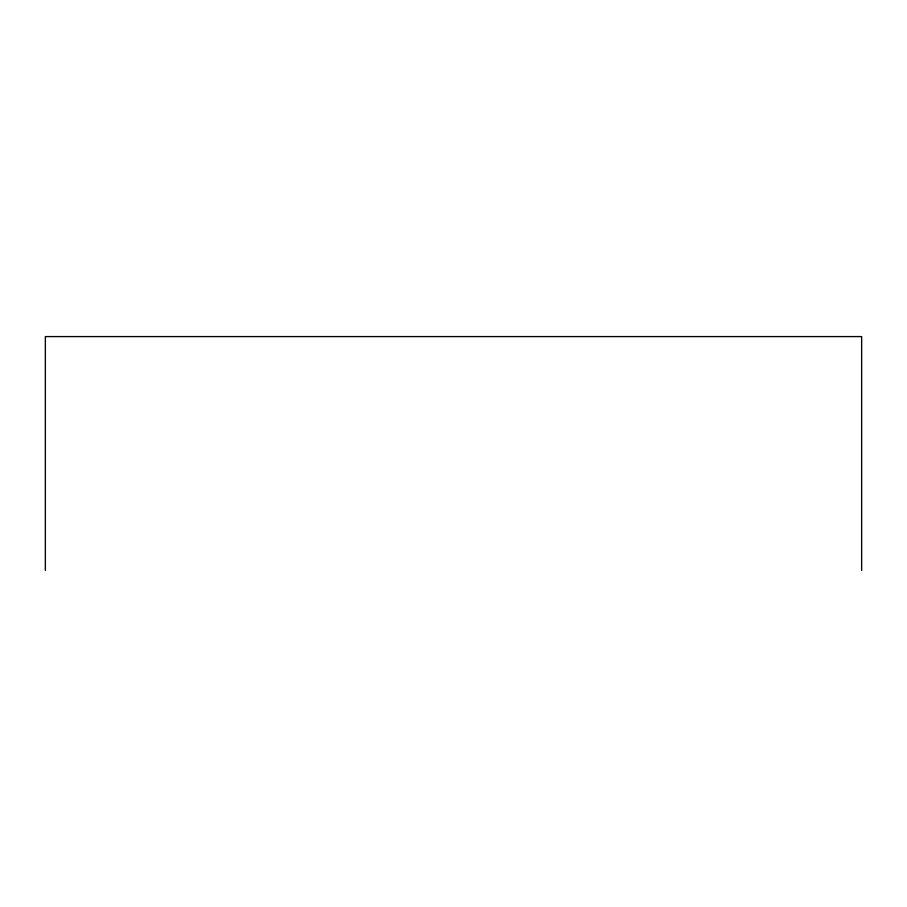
<?xml version="1.0" encoding="UTF-8"?>
<svg xmlns="http://www.w3.org/2000/svg" width="907" height="907" viewBox="0 0 907 907"><rect width="100%" height="100%" fill="white"/><g stroke="black" fill="none" stroke-linecap="round" stroke-linejoin="round"><path stroke-width="1.36" d="M861.65 570.412L861.65 336.588L45.35 336.588L45.35 570.412"/></g></svg>
